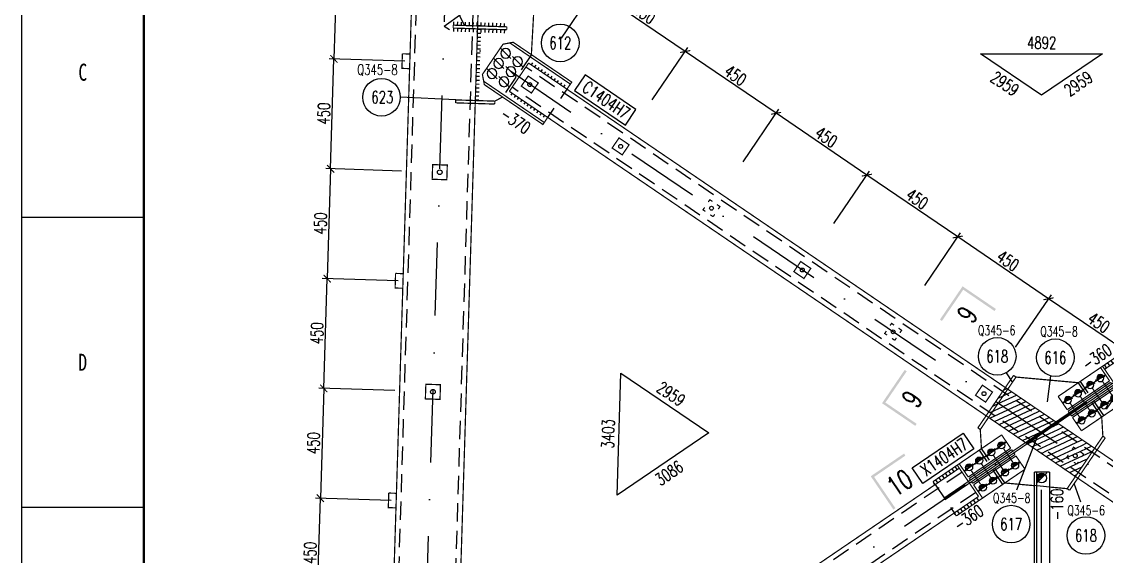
# Model space of a CAD drawing. Extents: x 6045 to 12501, y -14925 to -6998.
# Drawn here: x 6045.5 to 6267.5, y -7245.6 to -7136.2 of the extents above; entities that cross this region are included whole.
import ezdxf
from ezdxf.enums import TextEntityAlignment as Align

# ---------------------------------------------------------------- set-up
doc = ezdxf.new("R2010")
doc.units = 0
doc.header["$LTSCALE"] = 15
doc.header["$MEASUREMENT"] = 0
doc.linetypes.add('DASHDOTX2', pattern=[2, 1, -0.5, 0, -0.5])
doc.linetypes.add('DASHED2', pattern=[0.375, 0.25, -0.125])
doc.layers.get('0').update_dxf_attribs({"linetype": 'CONTINUOUS'})
doc.layers.get('DEFPOINTS').update_dxf_attribs({"linetype": 'CONTINUOUS'})
for name, color, linetype in [('1', 1, 'DASHED2'), ('2', 3, 'CONTINUOUS'), ('3', 1, 'CONTINUOUS'), ('4', 3, 'DASHDOTX2')]:
    doc.layers.add(name, color=color, linetype=linetype)
doc.styles.add('NCPE_BORDER', font='SIMFANG.TTF', dxfattribs={"width": 0.75, "height": 3.5})
doc.styles.get("Standard").update_dxf_attribs({"font": 'romans.shx', "width": 0.7, "bigfont": 'fs1.shx'})
doc.dimstyles.new('STANDARD$0', dxfattribs={"dimtxt": 2.5, "dimasz": 1.499, "dimexe": 1, "dimexo": 1, "dimgap": 0.5, "dimtad": 1, "dimdec": 0, "dimlfac": 20, "dimzin": 0, "dimdsep": 46, "dimtxsty": 'Standard', "dimblk": 'ARCHTICK', "dimcen": 0.09, "dimclrd": 4, "dimclre": 4, "dimclrt": 6, "dimadec": 0, "dimazin": 0, "dimtfac": 1, "dimtdec": 0, "dimtmove": 2, "dimatfit": 3, "dimldrblk": 'ARCHTICK', "dimfxl": 0, "dimtolj": 1, "dimtzin": 0, "dimarcsym": 0})

# ---------------------------------------------------------------- blocks, each defined once
blk = doc.blocks.new('TKA1')
at = {"color": 3}
for p, q in [((0, 415.8), (25, 415.8)), ((0, 356.4), (25, 356.4))]:
    blk.add_line(p, q, dxfattribs=at)
blk.add_lwpolyline([(0, 0), (0, 594), (841, 594), (841, 0), (0, 0)], dxfattribs=at)
at = {"color": 3, "lineweight": 50}
blk.add_lwpolyline([(25, 10), (25, 584), (831, 584), (831, 10), (25, 10)], dxfattribs=at)
at = {"color": 3, "style": 'NCPE_BORDER', "width": 0.75}
for s, p in [('C', (12.5, 445.5)), ('D', (12.5, 386.1))]:
    blk.add_text(s, height=3.5, dxfattribs=at).set_placement(p, align=Align.MIDDLE)
blk = doc.blocks.new('_ARCHTICK')
at = {"color": 0, "linetype": 'ByBlock', "const_width": 0.15}
blk.add_lwpolyline([(-0.5, -0.5), (0.5, 0.5)], dxfattribs=at)
blk = doc.blocks.new('*D49')
at = {"layer": '3', "color": 4, "lineweight": -2}
for p, q in [((6267.57, -7215.49), (6274.89, -7204.75)), ((6292.99, -7218.28), (6274.32, -7205.57)), ((6286.24, -7228.2), (6293.56, -7217.46))]:
    blk.add_line(p, q, dxfattribs=at)
at = {"layer": 'DEFPOINTS', "color": 0}
for p in [(6274.32, -7205.57), (6267.01, -7216.32), (6285.68, -7229.03)]:
    blk.add_point(p, dxfattribs=at)
at = {"layer": '3', "color": 4, "lineweight": -2, "xscale": 1.499, "yscale": 1.499, "zscale": 1.499}
for p, rotation in [((6274.32, -7205.57), 145.7581000000642), ((6292.99, -7218.28), 325.7581000000642)]:
    blk.add_blockref('_ARCHTICK', p, dxfattribs=dict(at, rotation=rotation))
at = {"layer": '3', "color": 6, "insert": (6284.64, -7210.48), "char_height": 2.5, "attachment_point": 5, "rotation": 325.7581}
blk.add_mtext('\\A1;450', dxfattribs=at)
blk = doc.blocks.new('M20X55')
blk.add_line((-0.212, -0.212), (0.212, 0.212))
blk.add_circle((0, 0), 0.2)
blk = doc.blocks.new('fdr')
at = {"const_width": 0.25}
for points in [[(6348.62, -6197.57), (6356.62, -6197.32)], [(6348.62, -6197.57), (6348.64, -6198.17)], [(6356.62, -6197.32), (6356.63, -6197.92)]]:
    blk.add_lwpolyline(points, dxfattribs=at)
blk.add_lwpolyline([(6348.64, -6198.17, 0.25, 0.25, 0), (6356.63, -6197.92, 0.25, 0.25, 0)], format="xyseb")
blk = doc.blocks.new('M16X50')
for p, q in [((-0.212, -0.212), (0.212, 0.212)), ((-0.141, -0.141), (0.141, 0.141))]:
    blk.add_line(p, q)
blk.add_circle((0, 0), 0.2)
for radius in [0.16, 0.12, 0.08, 0.04]:
    blk.add_arc((0, 0), radius, 225, 45)
blk = doc.blocks.new('3')
for p, q in [((9297.25, -5675.92), (9297.25, -5675.57)), ((9297.35, -5675.92), (9297.35, -5675.57)), ((9298, -5675.92), (9298, -5675.22)), ((9298.8, -5675.92), (9298.8, -5675.22)), ((9299.6, -5675.92), (9299.6, -5675.22)), ((9300.4, -5675.92), (9300.4, -5675.22)), ((9301.2, -5675.92), (9301.2, -5675.22)), ((9302, -5675.92), (9302, -5675.22)), ((9302.8, -5675.92), (9302.8, -5675.22)), ((9297.25, -5683.27), (9297.25, -5682.92)), ((9297.35, -5683.27), (9297.35, -5682.92)), ((9298, -5682.92), (9298, -5683.62)), ((9298.8, -5682.92), (9298.8, -5683.62)), ((9299.6, -5682.92), (9299.6, -5683.62)), ((9300.4, -5682.92), (9300.4, -5683.62)), ((9301.2, -5682.92), (9301.2, -5683.62)), ((9302, -5682.92), (9302, -5683.62)), ((9302.8, -5682.92), (9302.8, -5683.62))]:
    blk.add_line(p, q)
at = {"const_width": 0.25}
for points in [[(9314.3, -5675.17), (9297.3, -5675.17)], [(9297.3, -5675.92), (9297.3, -5675.17)], [(9303.8, -5678.46), (9303.8, -5675.17)], [(9314.3, -5675.17), (9314.3, -5678.46)], [(9314.3, -5678.46), (9303.8, -5678.46)], [(9305.05, -5681.09), (9305.05, -5677.75)], [(9307.55, -5681.09), (9307.55, -5677.75)], [(9310.55, -5681.09), (9310.55, -5677.75)], [(9313.05, -5681.09), (9313.05, -5677.75)], [(9297.3, -5679.62), (9297.3, -5679.22)], [(9297.3, -5679.22), (9321.38, -5679.22)], [(9321.3, -5679.62), (9297.3, -5679.62)], [(9303.8, -5678.82), (9314.3, -5678.82)], [(9303.8, -5678.82), (9303.8, -5679.22)], [(9303.8, -5680.02), (9303.8, -5679.62)], [(9314.3, -5680.02), (9303.8, -5680.02)], [(9303.8, -5680.38), (9303.8, -5683.67)], [(9314.3, -5680.38), (9303.8, -5680.38)], [(9314.3, -5678.82), (9314.3, -5679.22)], [(9314.3, -5680.02), (9314.3, -5679.62)], [(9314.3, -5680.38), (9314.3, -5683.67)], [(9297.3, -5683.68), (9297.3, -5682.92)], [(9314.3, -5683.67), (9297.3, -5683.67)]]:
    blk.add_lwpolyline(points, dxfattribs=at)
at = {"layer": '1'}
for p, q in [((9297.3, -5675.92), (9297.3, -5682.92)), ((9308.8, -5683.67), (9308.8, -5675.17)), ((9309.3, -5683.67), (9309.3, -5675.17))]:
    blk.add_line(p, q, dxfattribs=at)
at = {"layer": '4'}
for p, q in [((9303.8, -5676.92), (9314.3, -5676.92)), ((9303.8, -5681.92), (9314.3, -5681.92))]:
    blk.add_line(p, q, dxfattribs=at)
at = {"layer": '2', "color": 3, "xscale": 3.599999523163041, "yscale": 3.599999523163041, "zscale": 3.599999523163041, "rotation": 145.7580626071837}
for p in [(9305.05, -5676.92), (9307.55, -5676.92), (9310.55, -5676.92), (9313.05, -5676.92), (9305.05, -5681.92), (9307.55, -5681.92), (9310.55, -5681.92), (9313.05, -5681.92)]:
    blk.add_blockref('M16X50', p, dxfattribs=at)
blk = doc.blocks.new('jjf')
at = {"const_width": 0.25}
for points in [[(6251.95, -6268.03), (6244.63, -6278.78)], [(6252.44, -6268.37), (6245.13, -6279.12)], [(6252.44, -6268.37), (6251.95, -6268.03)], [(6244.63, -6278.78), (6245.13, -6279.12)]]:
    blk.add_lwpolyline(points, dxfattribs=at)
blk = doc.blocks.new('hd')
at = {"layer": '1', "const_width": 0.25}
for points in [[(6317.31, -6319.55), (6317.63, -6319.09), (6318.15, -6319.45)], [(6319.06, -6320.07), (6319.69, -6320.5), (6319.34, -6321.02)], [(6316.71, -6321.49), (6316.22, -6321.16), (6316.56, -6320.66)], [(6318.29, -6322.56), (6317.71, -6322.17)], [(6318.62, -6322.08), (6318.29, -6322.56)]]:
    blk.add_lwpolyline(points, dxfattribs=at)
at = {"layer": '2'}
blk.add_circle((6317.96, -6320.83), 0.4, dxfattribs=at)
blk = doc.blocks.new('*D69')
at = {"layer": '3', "color": 4, "lineweight": -2}
for p, q in [((6230.37, -7190.17), (6237.69, -7179.43)), ((6255.72, -7192.91), (6237.12, -7180.25)), ((6248.97, -7202.83), (6256.29, -7192.09))]:
    blk.add_line(p, q, dxfattribs=at)
at = {"layer": 'DEFPOINTS', "color": 0}
for p in [(6237.12, -7180.25), (6229.81, -7191), (6248.41, -7203.66)]:
    blk.add_point(p, dxfattribs=at)
at = {"layer": '3', "color": 4, "lineweight": -2, "xscale": 1.499, "yscale": 1.499, "zscale": 1.499}
for p, rotation in [((6237.12, -7180.25), 145.7581000000641), ((6255.72, -7192.91), 325.7581000000641)]:
    blk.add_blockref('_ARCHTICK', p, dxfattribs=dict(at, rotation=rotation))
at = {"layer": '3', "color": 6, "insert": (6247.41, -7185.14), "char_height": 2.5, "attachment_point": 5, "rotation": 325.7581}
blk.add_mtext('\\A1;450', dxfattribs=at)
blk = doc.blocks.new('*D70')
at = {"layer": '3', "color": 4, "lineweight": -2}
for p, q in [((6248.97, -7202.83), (6256.29, -7192.09)), ((6274.32, -7205.57), (6255.72, -7192.91)), ((6267.57, -7215.49), (6274.89, -7204.75))]:
    blk.add_line(p, q, dxfattribs=at)
at = {"layer": 'DEFPOINTS', "color": 0}
for p in [(6255.72, -7192.91), (6248.41, -7203.66), (6267.01, -7216.32)]:
    blk.add_point(p, dxfattribs=at)
at = {"layer": '3', "color": 4, "lineweight": -2, "xscale": 1.499, "yscale": 1.499, "zscale": 1.499}
for p, rotation in [((6255.72, -7192.91), 145.7581000000641), ((6274.32, -7205.57), 325.7581000000641)]:
    blk.add_blockref('_ARCHTICK', p, dxfattribs=dict(at, rotation=rotation))
at = {"layer": '3', "color": 6, "insert": (6266.01, -7197.8), "char_height": 2.5, "attachment_point": 5, "rotation": 325.7581}
blk.add_mtext('\\A1;450', dxfattribs=at)
blk = doc.blocks.new('*D71')
at = {"layer": '3', "color": 4, "lineweight": -2}
for p, q in [((6193.17, -7164.85), (6200.49, -7154.11)), ((6218.52, -7167.59), (6199.92, -7154.93)), ((6211.77, -7177.51), (6219.09, -7166.77))]:
    blk.add_line(p, q, dxfattribs=at)
at = {"layer": 'DEFPOINTS', "color": 0}
for p in [(6199.92, -7154.93), (6192.61, -7165.68), (6211.21, -7178.34)]:
    blk.add_point(p, dxfattribs=at)
at = {"layer": '3', "color": 4, "lineweight": -2, "xscale": 1.499, "yscale": 1.499, "zscale": 1.499}
for p, rotation in [((6199.92, -7154.93), 145.7581000000642), ((6218.52, -7167.59), 325.7581000000642)]:
    blk.add_blockref('_ARCHTICK', p, dxfattribs=dict(at, rotation=rotation))
at = {"layer": '3', "color": 6, "insert": (6210.21, -7159.82), "char_height": 2.5, "attachment_point": 5, "rotation": 325.7581}
blk.add_mtext('\\A1;450', dxfattribs=at)
blk = doc.blocks.new('*D72')
at = {"layer": '3', "color": 4, "lineweight": -2}
for p, q in [((6211.77, -7177.51), (6219.09, -7166.77)), ((6237.12, -7180.25), (6218.52, -7167.59)), ((6230.37, -7190.17), (6237.69, -7179.43))]:
    blk.add_line(p, q, dxfattribs=at)
at = {"layer": 'DEFPOINTS', "color": 0}
for p in [(6218.52, -7167.59), (6211.21, -7178.34), (6229.81, -7191)]:
    blk.add_point(p, dxfattribs=at)
at = {"layer": '3', "color": 4, "lineweight": -2, "xscale": 1.499, "yscale": 1.499, "zscale": 1.499}
for p, rotation in [((6218.52, -7167.59), 145.7581000000642), ((6237.12, -7180.25), 325.7581000000642)]:
    blk.add_blockref('_ARCHTICK', p, dxfattribs=dict(at, rotation=rotation))
at = {"layer": '3', "color": 6, "insert": (6228.81, -7172.48), "char_height": 2.5, "attachment_point": 5, "rotation": 325.7581}
blk.add_mtext('\\A1;450', dxfattribs=at)
blk = doc.blocks.new('*D73')
at = {"layer": '3', "color": 4, "lineweight": -2}
for p, q in [((6155.97, -7139.53), (6163.29, -7128.78)), ((6181.32, -7142.27), (6162.72, -7129.61)), ((6174.57, -7152.19), (6181.89, -7141.45))]:
    blk.add_line(p, q, dxfattribs=at)
at = {"layer": 'DEFPOINTS', "color": 0}
for p in [(6162.72, -7129.61), (6155.41, -7140.36), (6174.01, -7153.02)]:
    blk.add_point(p, dxfattribs=at)
at = {"layer": '3', "color": 4, "lineweight": -2, "xscale": 1.499, "yscale": 1.499, "zscale": 1.499}
for p, rotation in [((6162.72, -7129.61), 145.7581000000641), ((6181.32, -7142.27), 325.7581000000641)]:
    blk.add_blockref('_ARCHTICK', p, dxfattribs=dict(at, rotation=rotation))
at = {"layer": '3', "color": 6, "insert": (6173.01, -7134.5), "char_height": 2.5, "attachment_point": 5, "rotation": 325.7581}
blk.add_mtext('\\A1;450', dxfattribs=at)
blk = doc.blocks.new('*D74')
at = {"layer": '3', "color": 4, "lineweight": -2}
for p, q in [((6174.57, -7152.19), (6181.89, -7141.45)), ((6199.92, -7154.93), (6181.32, -7142.27)), ((6193.17, -7164.85), (6200.49, -7154.11))]:
    blk.add_line(p, q, dxfattribs=at)
at = {"layer": 'DEFPOINTS', "color": 0}
for p in [(6181.32, -7142.27), (6174.01, -7153.02), (6192.61, -7165.68)]:
    blk.add_point(p, dxfattribs=at)
at = {"layer": '3', "color": 4, "lineweight": -2, "xscale": 1.499, "yscale": 1.499, "zscale": 1.499}
for p, rotation in [((6181.32, -7142.27), 145.7581000000641), ((6199.92, -7154.93), 325.7581000000641)]:
    blk.add_blockref('_ARCHTICK', p, dxfattribs=dict(at, rotation=rotation))
at = {"layer": '3', "color": 6, "insert": (6191.61, -7147.16), "char_height": 2.5, "attachment_point": 5, "rotation": 325.7581}
blk.add_mtext('\\A1;450', dxfattribs=at)
blk = doc.blocks.new('JF')
for p, q in [((6346.65, -6182.34), (6346.62, -6181.64)), ((6347.45, -6182.31), (6347.42, -6181.61)), ((6348.25, -6182.29), (6348.22, -6181.59)), ((6349.05, -6182.26), (6349.02, -6181.56)), ((6349.85, -6182.24), (6349.82, -6181.54)), ((6350.64, -6182.21), (6350.62, -6181.51)), ((6351.44, -6182.19), (6351.42, -6181.49)), ((6352.24, -6182.17), (6352.22, -6181.47)), ((6353.04, -6182.14), (6353.02, -6181.44)), ((6353.04, -6182.14), (6353.02, -6181.44)), ((6353.84, -6182.12), (6353.82, -6181.42)), ((6354.64, -6182.09), (6354.62, -6181.39)), ((6355.44, -6182.07), (6355.42, -6181.37)), ((6356.24, -6182.04), (6356.22, -6181.34)), ((6357.04, -6182.02), (6357.02, -6181.32)), ((6346.67, -6182.94), (6346.69, -6183.64)), ((6347.46, -6182.91), (6347.49, -6183.61)), ((6348.26, -6182.89), (6348.29, -6183.59)), ((6349.06, -6182.86), (6349.09, -6183.56)), ((6349.86, -6182.84), (6349.89, -6183.54)), ((6350.66, -6182.81), (6350.68, -6183.51)), ((6351.46, -6182.79), (6351.48, -6183.49)), ((6352.26, -6182.76), (6352.28, -6183.46)), ((6353.06, -6182.74), (6353.08, -6183.44)), ((6353.06, -6182.74), (6353.08, -6183.44)), ((6353.86, -6182.72), (6353.88, -6183.41)), ((6354.66, -6182.69), (6354.68, -6183.39)), ((6355.46, -6182.67), (6355.48, -6183.37)), ((6356.26, -6182.64), (6356.28, -6183.34)), ((6357.06, -6182.62), (6357.08, -6183.32))]:
    blk.add_line(p, q)
at = {"const_width": 0.25}
for points in [[(6357.14, -6182.01), (6346.15, -6182.35)], [(6346.15, -6182.35), (6346.17, -6182.95)], [(6357.16, -6182.61), (6346.17, -6182.95)], [(6357.14, -6182.01), (6357.16, -6182.61)]]:
    blk.add_lwpolyline(points, dxfattribs=at)
blk = doc.blocks.new('NMH')
at = {"layer": '2', "const_width": 0.25}
for points in [[(4116.93, -5844.57), (4116.84, -5847.56), (4118.45, -5847.61)], [(4118.54, -5844.62), (4116.93, -5844.57)]]:
    blk.add_lwpolyline(points, dxfattribs=at)
blk = doc.blocks.new('jd1')
at = {"layer": '2', "const_width": 0.25}
blk.add_lwpolyline([(6438.11, 629.99), (6435.93, 627.93), (6437.99, 625.75), (6440.17, 627.82), (6438.11, 629.99)], dxfattribs=at)
at = {"layer": '2'}
blk.add_circle((6438.05, 627.87), 0.48, dxfattribs=at)
blk = doc.blocks.new('*D87')
at = {"color": 4, "lineweight": -2}
for p, q in [((6121.15, -7234.2), (6105.62, -7233.72)), ((6105.93, -7256.24), (6106.62, -7233.75)), ((6120.45, -7256.69), (6104.93, -7256.21))]:
    blk.add_line(p, q, dxfattribs=at)
at = {"layer": 'DEFPOINTS', "color": 0}
for p in [(6106.62, -7233.75), (6122.15, -7234.24), (6121.45, -7256.72)]:
    blk.add_point(p, dxfattribs=at)
at = {"color": 4, "lineweight": -2, "xscale": 1.499, "yscale": 1.499, "zscale": 1.499}
for p, rotation in [((6106.62, -7233.75), 88.22418340721545), ((6105.93, -7256.24), 268.2241834072155)]:
    blk.add_blockref('_ARCHTICK', p, dxfattribs=dict(at, rotation=rotation))
at = {"color": 6, "insert": (6104.53, -7244.94), "char_height": 2.5, "attachment_point": 5, "rotation": 88.2242}
blk.add_mtext('\\A1;450', dxfattribs=at)
blk = doc.blocks.new('*D88')
at = {"color": 4, "lineweight": -2}
for p, q in [((6121.85, -7211.72), (6106.32, -7211.23)), ((6107.32, -7211.27), (6106.62, -7233.75)), ((6121.15, -7234.2), (6105.62, -7233.72))]:
    blk.add_line(p, q, dxfattribs=at)
at = {"layer": 'DEFPOINTS', "color": 0}
for p in [(6122.85, -7211.75), (6106.62, -7233.75), (6122.15, -7234.24)]:
    blk.add_point(p, dxfattribs=at)
at = {"color": 4, "lineweight": -2, "xscale": 1.499, "yscale": 1.499, "zscale": 1.499}
for p, rotation in [((6107.32, -7211.27), 88.22418340720586), ((6106.62, -7233.75), 268.2241834072059)]:
    blk.add_blockref('_ARCHTICK', p, dxfattribs=dict(at, rotation=rotation))
at = {"color": 6, "insert": (6105.22, -7222.46), "char_height": 2.5, "attachment_point": 5, "rotation": 88.2242}
blk.add_mtext('\\A1;450', dxfattribs=at)
blk = doc.blocks.new('*D89')
at = {"color": 4, "lineweight": -2}
for p, q in [((6123.24, -7166.74), (6107.72, -7166.26)), ((6108.72, -7166.29), (6108.02, -7188.78)), ((6122.54, -7189.23), (6107.02, -7188.75))]:
    blk.add_line(p, q, dxfattribs=at)
at = {"layer": 'DEFPOINTS', "color": 0}
for p in [(6124.24, -7166.77), (6108.02, -7188.78), (6123.54, -7189.26)]:
    blk.add_point(p, dxfattribs=at)
at = {"color": 4, "lineweight": -2, "xscale": 1.499, "yscale": 1.499, "zscale": 1.499}
for p, rotation in [((6108.72, -7166.29), 88.22418340718963), ((6108.02, -7188.78), 268.2241834071896)]:
    blk.add_blockref('_ARCHTICK', p, dxfattribs=dict(at, rotation=rotation))
at = {"color": 6, "insert": (6106.62, -7177.48), "char_height": 2.5, "attachment_point": 5, "rotation": 88.2242}
blk.add_mtext('\\A1;450', dxfattribs=at)
blk = doc.blocks.new('*D90')
at = {"color": 4, "lineweight": -2}
for p, q in [((6122.54, -7189.23), (6107.02, -7188.75)), ((6107.32, -7211.27), (6108.02, -7188.78)), ((6121.85, -7211.72), (6106.32, -7211.23))]:
    blk.add_line(p, q, dxfattribs=at)
at = {"layer": 'DEFPOINTS', "color": 0}
for p in [(6108.02, -7188.78), (6123.54, -7189.26), (6122.85, -7211.75)]:
    blk.add_point(p, dxfattribs=at)
at = {"color": 4, "lineweight": -2, "xscale": 1.499, "yscale": 1.499, "zscale": 1.499}
for p, rotation in [((6108.02, -7188.78), 88.22418340719918), ((6107.32, -7211.27), 268.2241834071992)]:
    blk.add_blockref('_ARCHTICK', p, dxfattribs=dict(at, rotation=rotation))
at = {"color": 6, "insert": (6105.92, -7199.97), "char_height": 2.5, "attachment_point": 5, "rotation": 88.2242}
blk.add_mtext('\\A1;450', dxfattribs=at)
blk = doc.blocks.new('*D91')
at = {"color": 4, "lineweight": -2}
for p, q in [((6123.94, -7144.25), (6108.41, -7143.77)), ((6108.72, -7166.29), (6109.41, -7143.8)), ((6123.24, -7166.74), (6107.72, -7166.26))]:
    blk.add_line(p, q, dxfattribs=at)
at = {"layer": 'DEFPOINTS', "color": 0}
for p in [(6109.41, -7143.8), (6124.94, -7144.28), (6124.24, -7166.77)]:
    blk.add_point(p, dxfattribs=at)
at = {"color": 4, "lineweight": -2, "xscale": 1.499, "yscale": 1.499, "zscale": 1.499}
for p, rotation in [((6109.41, -7143.8), 88.22418340718636), ((6108.72, -7166.29), 268.2241834071863)]:
    blk.add_blockref('_ARCHTICK', p, dxfattribs=dict(at, rotation=rotation))
at = {"color": 6, "insert": (6107.31, -7154.99), "char_height": 2.5, "attachment_point": 5, "rotation": 88.2242}
blk.add_mtext('\\A1;450', dxfattribs=at)
blk = doc.blocks.new('*D92')
at = {"color": 4, "lineweight": -2}
for p, q in [((6124.63, -7121.76), (6109.11, -7121.28)), ((6110.11, -7121.31), (6109.41, -7143.8)), ((6123.94, -7144.25), (6108.41, -7143.77))]:
    blk.add_line(p, q, dxfattribs=at)
at = {"layer": 'DEFPOINTS', "color": 0}
for p in [(6125.63, -7121.79), (6109.41, -7143.8), (6124.94, -7144.28)]:
    blk.add_point(p, dxfattribs=at)
at = {"color": 4, "lineweight": -2, "xscale": 1.499, "yscale": 1.499, "zscale": 1.499}
for p, rotation in [((6110.11, -7121.31), 88.2241834071766), ((6109.41, -7143.8), 268.2241834071766)]:
    blk.add_blockref('_ARCHTICK', p, dxfattribs=dict(at, rotation=rotation))
at = {"color": 6, "insert": (6108.01, -7132.5), "char_height": 2.5, "attachment_point": 5, "rotation": 88.2242}
blk.add_mtext('\\A1;450', dxfattribs=at)

msp = doc.modelspace()

# ---------------------------------------------------------------- hatches: boundary and pattern name
h = msp.add_hatch()
h.set_pattern_fill('_USER', color=256, angle=25, style=0, pattern_type=0)
h.set_pattern_definition([(25, (17.6148, -954.8627), (-0.42261826, 0.90630779), [])])
h.paths.add_polyline_path([(6246.8032047, -7212.2451611), (6245.3966671, -7214.3115826), (6254.1123499, -7220.2440664), (6256.3335691, -7218.7321765)])
h.paths.add_polyline_path([(6247.3659869, -7211.4183469), (6246.8032047, -7212.2451611), (6256.3335691, -7218.7321765), (6257.2222948, -7218.1272585)])

# ---------------------------------------------------------------- linework, layer by layer
at = {"color": 3}
for p, q in [((6134.7251963, -7134.1342604), (6136.1129233, -7136.9468875)), ((6134.3486343, -7152.1873069), (6122.9828508, -7151.6404323))]:
    msp.add_line(p, q, dxfattribs=at)
for p, q in [((6138.824617, -7136.9221959), (6139.5242807, -7136.943893)), ((6138.750227, -7139.3210428), (6139.4498907, -7139.3427399)), ((6138.7750237, -7138.5214272), (6139.4746874, -7138.5431243)), ((6138.7998204, -7137.7218116), (6139.499484, -7137.7435086)), ((6138.675837, -7141.7198896), (6139.3755007, -7141.7415867)), ((6138.7006337, -7140.920274), (6139.4002974, -7140.9419711)), ((6138.7254304, -7140.1206584), (6139.425094, -7140.1423555)), ((6138.601447, -7144.1187364), (6139.3011107, -7144.1404335)), ((6138.6262437, -7143.3191208), (6139.3259074, -7143.3408179)), ((6138.6510404, -7142.5195052), (6139.350704, -7142.5412023)), ((6138.5518537, -7145.7179677), (6139.2515174, -7145.7396648)), ((6138.5766504, -7144.9183521), (6139.276314, -7144.9400491)), ((6149.8317923, -7145.0293701), (6150.1132923, -7144.6158701)), ((6150.4932923, -7145.4793701), (6150.7742923, -7145.0663701)), ((6151.1542923, -7145.9298701), (6151.4357923, -7145.5163701)), ((6151.8157923, -7146.3798701), (6152.0972923, -7145.9663701)), ((6138.4774637, -7148.1168145), (6139.1771274, -7148.1385116)), ((6138.5022604, -7147.3171989), (6139.201924, -7147.338896)), ((6138.527057, -7146.5175833), (6139.2267207, -7146.5392804)), ((6152.4772923, -7146.8298701), (6152.7582923, -7146.4168701)), ((6153.1382923, -7147.2798701), (6153.4197923, -7146.8668701)), ((6153.7997923, -7147.7303701), (6154.0812923, -7147.3168701)), ((6154.4612923, -7148.1803701), (6154.7422923, -7147.7668701)), ((6155.1222923, -7148.6303701), (6155.4037923, -7148.2173701)), ((6138.4030737, -7150.5156613), (6139.1027374, -7150.5373584)), ((6138.4278704, -7149.7160457), (6139.127534, -7149.7377428)), ((6138.452667, -7148.9164301), (6139.1523307, -7148.9381272)), ((6155.7837923, -7149.0808701), (6156.0652923, -7148.6673701)), ((6156.4452923, -7149.5308701), (6156.7262923, -7149.1173701)), ((6138.3534804, -7152.1148926), (6139.053144, -7152.1365896)), ((6138.378277, -7151.3152769), (6139.0779407, -7151.336974)), ((6145.8927923, -7150.8158701), (6145.6117923, -7151.2293701)), ((6146.5542923, -7151.2663701), (6146.2727923, -7151.6793701)), ((6147.2157923, -7151.7163701), (6146.9342923, -7152.1298701)), ((6147.8767923, -7152.1663701), (6147.5957923, -7152.5798701)), ((6148.5382923, -7152.6168701), (6148.2567923, -7153.0298701)), ((6149.1997923, -7153.0668701), (6148.9182923, -7153.4803701)), ((6149.8607923, -7153.5168701), (6149.5797923, -7153.9303701)), ((6150.5222923, -7153.9668701), (6150.2407923, -7154.3803701)), ((6151.1837923, -7154.4173701), (6150.9022923, -7154.8303701)), ((6151.8447923, -7154.8673701), (6151.5637923, -7155.2808701)), ((6152.5062923, -7155.3173701), (6152.2247923, -7155.7308701)), ((6247.0529963, -7208.0753955), (6248.3116546, -7210.0290145)), ((6256.0916155, -7208.6818885), (6255.4395668, -7214.0328398)), ((6245.3913859, -7213.2530255), (6246.4546745, -7212.7572059)), ((6246.4916312, -7211.6365948), (6247.2007958, -7211.305906)), ((6243.7587956, -7216.2210707), (6246.3955866, -7214.9915149)), ((6244.2911407, -7214.8694562), (6245.4335974, -7214.3367199)), ((6243.6660461, -7217.3676985), (6247.3575759, -7215.6463099)), ((6244.6280352, -7218.0224935), (6248.3195651, -7216.3011048)), ((6245.5900244, -7218.6772885), (6249.2815543, -7216.9558998)), ((6246.5520136, -7219.3320835), (6250.2435435, -7217.6106948)), ((6247.5140027, -7219.9868785), (6251.2055327, -7218.2654898)), ((6248.4759919, -7220.6416735), (6252.1675219, -7218.9202848)), ((6249.4379811, -7221.2964685), (6253.1295111, -7219.5750798)), ((6254.2239148, -7220.1681288), (6255.3498708, -7219.643087)), ((6255.0534896, -7220.8846697), (6257.689816, -7219.6553305)), ((6256.4812829, -7219.1155008), (6256.7278272, -7219.0005354)), ((6256.7278272, -7219.0005354), (6257.7824307, -7218.5087657)), ((6257.689816, -7219.6553305), (6258.7444218, -7219.1635598)), ((6249.2496209, -7232.0183478), (6253.3684161, -7221.2343226)), ((6250.3999702, -7221.9512635), (6254.0915004, -7220.2298747)), ((6252.4166894, -7222.1142298), (6255.0534896, -7220.8846697)), ((6253.3786776, -7222.7690253), (6256.0154788, -7221.5394647)), ((6256.0154788, -7221.5394647), (6258.6518048, -7220.3101257)), ((6256.977468, -7222.1942597), (6259.6137937, -7220.9649208)), ((6257.9394572, -7222.8490547), (6260.5757825, -7221.619716)), ((6258.6518048, -7220.3101257), (6259.7064128, -7219.8183539)), ((6259.6137937, -7220.9649208), (6260.6684039, -7220.473148)), ((6260.5757825, -7221.619716), (6261.630395, -7221.1279421)), ((6261.5377714, -7222.2745111), (6262.5923861, -7221.7827362)), ((6251.3621973, -7222.6059476), (6252.4166894, -7222.1142298)), ((6252.3241809, -7223.2607452), (6253.3786776, -7222.7690253)), ((6253.2861645, -7223.9155428), (6254.3406658, -7223.4238207)), ((6254.2481481, -7224.5703404), (6255.302654, -7224.0786162)), ((6254.3406658, -7223.4238207), (6256.977468, -7222.1942597)), ((6255.302654, -7224.0786162), (6257.9394572, -7222.8490547)), ((6256.2646422, -7224.7334116), (6258.9014464, -7223.5038496)), ((6258.9014464, -7223.5038496), (6261.5377714, -7222.2745111)), ((6259.8634356, -7224.1586446), (6262.4997602, -7222.9293063)), ((6261.1794274, -7224.6483655), (6263.461749, -7223.5841014)), ((6262.4997602, -7222.9293063), (6263.5543772, -7222.4375303)), ((6263.461749, -7223.5841014), (6264.5163682, -7223.0923244)), ((6264.4237379, -7224.2388966), (6264.7783968, -7224.0735165)), ((6255.2101317, -7225.225138), (6256.2646422, -7224.7334116)), ((6256.1721153, -7225.8799356), (6257.2266304, -7225.3882071)), ((6257.1340989, -7226.5347332), (6258.1886186, -7226.0430025)), ((6257.2266304, -7225.3882071), (6259.8634356, -7224.1586446)), ((6258.1886186, -7226.0430025), (6260.8254249, -7224.8134396)), ((6259.1506068, -7226.697798), (6261.7874141, -7225.4682346)), ((6260.112595, -7227.3525935), (6262.7494033, -7226.1230296)), ((6260.8254249, -7224.8134396), (6260.8584414, -7224.7980438)), ((6261.7874141, -7225.4682346), (6264.4237379, -7224.2388966)), ((6262.7494033, -7226.1230296), (6263.6781255, -7225.6899593)), ((6253.2896472, -7301.2005878), (6253.2896472, -7228.3647469)), ((6258.0960825, -7227.1895308), (6259.1506068, -7226.697798)), ((6259.0580661, -7227.8443284), (6260.112595, -7227.3525935)), ((6260.0200497, -7228.499126), (6261.0745832, -7228.0073889)), ((6261.0745832, -7228.0073889), (6262.5778543, -7227.3064021)), ((6262.3568932, -7234.5423696), (6260.9525599, -7230.7604771)), ((6260.9820333, -7229.1539236), (6261.4775831, -7228.9228449))]:
    msp.add_line(p, q)
for points, const_width in [([(6114.3571989, -7485.5151614), (6126.0480539, -7108.521319)], 0.25), ([(6139.6915539, -7108.944319), (6128.0006989, -7485.9381614)], 0.25), ([(6150.5224787, -7130.4012318), (6149.8245632, -7142.9074882)], 0.25), ([(6157.1064423, -7149.9810201), (6158.0911923, -7148.5343201), (6146.1044423, -7140.3753201), (6144.0204423, -7140.7713201), (6139.8002923, -7146.9713201), (6140.1962423, -7149.0553701), (6152.1829423, -7157.2143701), (6153.1676423, -7155.7676701)], 0.25), ([(6157.8098423, -7148.9476701), (6145.4097923, -7140.5073201)], 0.25), ([(6149.2532923, -7144.6353701), (6145.3142923, -7150.4223701)], 0.25), ([(6257.2222948, -7218.1272585), (6149.2530947, -7144.6356605)], 0.25), ([(6267.2002794, -7207.3430127), (6359.3266711, -7144.6353574)], 0.25), ([(6152.4642923, -7156.8010701), (6140.0642423, -7148.3606701)], 0.25), ([(6145.314078, -7150.4226849), (6251.0020765, -7222.3610979)], 0.25), ([(6143.9163626, -7151.5875484), (6142.345468, -7152.4352736)], 0.25), ([(6266.7784862, -7206.7233391), (6271.1393042, -7213.1299959)], 0.25), ([(6249.0539283, -7208.9384995), (6261.8184709, -7210.0994714)], 0.25), ([(6266.8399208, -7221.0448671), (6266.6012639, -7217.1260792)], 0.25), ([(6241.7391985, -7219.6849705), (6241.9784195, -7223.6039962)], 0.25), ([(6364.4066709, -7291.0842046), (6257.222117, -7218.1273795)], 0.25), ([(6251.0022787, -7222.3609602), (6360.4676503, -7296.8712349)], 0.25), ([(6237.4401976, -7227.5998025), (6144.1726336, -7291.0842194)], 0.25), ([(6237.0184044, -7226.9801289), (6241.3792224, -7233.3867856)], 0.25), ([(6252.7896472, -7301.2005878), (6252.7896472, -7228.3647469)], 0.3), ([(6252.7896472, -7228.3647469), (6255.9396472, -7228.3647469)], 0.3), ([(6255.9396472, -7228.3647469), (6255.9396472, -7301.2005878)], 0.3), ([(6252.7896472, -7231.1787947), (6246.761222, -7230.6305975)], 0.25), ([(6259.5251085, -7231.7912864), (6255.9396472, -7231.4652411)], 0.25), ([(6148.1116336, -7296.8712194), (6241.3792224, -7233.3867856)], 0.25)]:
    msp.add_lwpolyline(points, dxfattribs=dict(const_width=const_width))
for points in [[(6171.2373617, -7154.1655313), (6160.808832, -7147.0670982), (6158.640703, -7150.2523643), (6169.0692327, -7157.3507974)], [(6227.8090991, -7227.5460808), (6238.2376289, -7220.4476477), (6240.4057579, -7223.6329138), (6229.9772281, -7230.7313469)]]:
    msp.add_lwpolyline(points, close=True)
for centre in [(6155.7466125, -7140.5189576), (6119.1328508, -7151.6404323), (6245.2097553, -7204.6953122), (6257.1047808, -7204.9675923), (6248.058967, -7239.0548816), (6263.3746815, -7241.3861752)]:
    msp.add_circle(centre, 3.85)
for points in [[(6233.4737227, -7197.1755302), (6233.8870584, -7197.4568727), (6238.1158747, -7190.3554917), (6238.2478678, -7191.0501699)], [(6238.1158747, -7190.3554917), (6238.2478678, -7191.0501699), (6244.9359132, -7194.9976436), (6244.6545706, -7195.4109793)], [(6226.2617767, -7207.4771659), (6226.6751115, -7207.7585097), (6221.6196053, -7214.2971913), (6222.3142839, -7214.1652001)], [(6221.6196053, -7214.2971913), (6222.3142839, -7214.1652001), (6228.4396306, -7218.9393626), (6228.7209743, -7218.5260277)], [(6226.1303639, -7224.6117257), (6226.4116998, -7225.0250659), (6219.3102511, -7229.2537686), (6220.0049272, -7229.3857729)], [(6219.3102511, -7229.2537686), (6220.0049272, -7229.3857729), (6223.952294, -7236.0738814), (6224.3656342, -7235.7925454)]]:
    msp.add_trace(points)
at = {"layer": '1'}
for p, q in [((6115.3566992, -7485.5461497), (6127.0475543, -7108.5523073)), ((6127.0012974, -7485.9071762), (6138.6921534, -7108.9133338)), ((6149.8245632, -7142.9074882), (6143.9163626, -7151.5875484)), ((6363.8438854, -7291.9110235), (6148.6901419, -7145.4627251)), ((6361.0305225, -7296.0442887), (6145.8768556, -7149.5958777)), ((6157.1062923, -7149.9808701), (6155.8067923, -7151.8903701)), ((6153.1677923, -7155.7678701), (6154.4672923, -7153.8578701)), ((6238.0030732, -7228.4267463), (6144.735579, -7291.9112732)), ((6240.8164101, -7232.559935), (6147.5488649, -7296.0444252)), ((6255.9396472, -7231.4652411), (6252.7896472, -7231.1787947))]:
    msp.add_line(p, q, dxfattribs=at)
at = {"layer": '2', "const_width": 0.25}
for points in [[(6149.831341, -7150.7751851), (6147.764671, -7149.3684351), (6149.171391, -7147.3017851), (6151.238066, -7148.7085351), (6149.831341, -7150.7751851)], [(6168.4313684, -7163.4356448), (6166.3646984, -7162.0288948), (6167.7714184, -7159.9622448), (6169.8380934, -7161.3689948), (6168.4313684, -7163.4356448)], [(6205.6313684, -7188.7566448), (6203.5646984, -7187.3498948), (6204.9714184, -7185.2832448), (6207.0380934, -7186.6899948), (6205.6313684, -7188.7566448)], [(6242.8313684, -7214.0776448), (6240.7646984, -7212.6708948), (6242.1714184, -7210.6042448), (6244.2380934, -7212.0109948), (6242.8313684, -7214.0776448)]]:
    msp.add_lwpolyline(points, dxfattribs=at)
at = {"layer": '2'}
for centre in [(6149.501366, -7149.0384851), (6168.1013934, -7161.6989448), (6205.3013934, -7187.0199448), (6242.5013934, -7212.3409448)]:
    msp.add_circle(centre, 0.4, dxfattribs=at)
at = {"layer": '3'}
for p, q in [((6241.7896472, -7142.7307541), (6266.7896472, -7142.7307541)), ((6254.2896472, -7151.2387541), (6241.7896472, -7142.7307541)), ((6266.7896472, -7142.7307541), (6254.2896472, -7151.2387541)), ((6167.3846472, -7233.1225878), (6168.1596472, -7208.1345878)), ((6168.1596472, -7208.1345878), (6186.1276472, -7220.3650878)), ((6186.1276472, -7220.3650878), (6167.3846472, -7233.1225878))]:
    msp.add_line(p, q, dxfattribs=at)
at = {"layer": '4'}
for p, q in [((6119.8896472, -7527.3065878), (6132.9196514, -7107.1335957)), ((6163.7625917, -7114.5632108), (6131.990445, -7137.1191696)), ((6126.7151472, -7307.2005878), (6376.5896472, -7137.1190878)), ((6381.8641472, -7307.2005878), (6131.9896472, -7137.1190878)), ((6254.2896472, -7307.2005878), (6254.2896472, -7220.3647469))]:
    msp.add_line(p, q, dxfattribs=at)

# ---------------------------------------------------------------- block references
for name, p in [('TKA1', (6045.4681602, -7592.0093133)), ('hd', (-131.2541944, -853.531849)), ('hd', (-94.0541944, -878.852849)), ('jjf', (14.8936139, -953.01053)), ('hd', (-56.7852398, -904.2207203))]:
    msp.add_blockref(name, p)
at = {"xscale": -1}
for name, p in [('JF', (12490.9645343, -954.8627203)), ('fdr', (12490.9652118, -954.8627203))]:
    msp.add_blockref(name, p, dxfattribs=at)
at = {"color": 3}
for p in [(2006.4844901, -1298.1649357), (2005.0896794, -1343.1433138), (2003.6948165, -1388.1216904)]:
    msp.add_blockref('NMH', p, dxfattribs=at)
at = {"color": 0, "rotation": 44.7487440118984}
for p in [(2000.7760254, -12145.2782024), (1999.3811625, -12190.256579)]:
    msp.add_blockref('jd1', p, dxfattribs=at)
at = {"xscale": -1}
for name, p, rotation in [('3', (10764.1724676, 2719.6262332), 34.24193739280037), ('jjf', (14373.2838756, -10726.3203172), 291.516197547381)]:
    msp.add_blockref(name, p, dxfattribs=dict(at, rotation=rotation))
at = {"rotation": 34.24193739281658}
msp.add_blockref('3', (-4647.0853914, -7770.3520244), dxfattribs=at)
at = {"layer": '2'}
for name, p, xscale, yscale, zscale in [('M20X55', (6144.5572923, -7142.6488701), -5, 5, 5), ('M20X55', (6143.1503499, -7144.7158734), -5, 5, 5), ('M20X55', (6147.0372923, -7144.3368701), -5, 5, 5), ('M20X55', (6141.7437923, -7146.7818701), -5, 5, 5), ('M20X55', (6145.6303499, -7146.4038734), -5, 5, 5), ('M20X55', (6144.2237923, -7148.4703701), -5, 5, 5), ('M16X50', (6254.2896472, -7229.6147469), -4.999999735090471, -4.999999735090471, 4.999999735090471)]:
    msp.add_blockref(name, p, dxfattribs=dict(at, xscale=xscale, yscale=yscale, zscale=zscale))

# ---------------------------------------------------------------- texts
at = {"width": 0.7}
for s, p in [('612', (6155.7466125, -7140.5189576)), ('618', (6245.2097553, -7204.6953122)), ('616', (6257.1047808, -7204.9675923)), ('617', (6248.058967, -7239.0548816)), ('618', (6263.3746815, -7241.3861752))]:
    msp.add_text(s, height=2.5, dxfattribs=at).set_placement(p, align=Align.MIDDLE_CENTER)
for s, height, rotation, p in [('Q345-8', 2.15, 360, (6118.3171112, -7147.0750897)), ('C1404H7', 2.5, 325.757884195, (6164.4406398, -7153.248215)), ('-370', 2.5, 325.7581, (6145.8849135, -7157.5016181)), ('-360', 2.5, 34.2419, (6266.3071342, -7205.8519211)), ('X1404H7', 2.5, 34.242115805, (6235.0191546, -7226.3474189)), ('-360', 2.5, 34.2419, (6240.0378005, -7238.786258))]:
    msp.add_text(s, height=height, rotation=rotation, dxfattribs=at).set_placement(p, align=Align.CENTER)
msp.add_text('623', height=2.5, rotation=360, dxfattribs=at).set_placement((6119.3270928, -7151.624701), align=Align.MIDDLE_CENTER)
for s, rotation, p in [('9', 55.758279034, (6240.0717346, -7198.2558266)), ('9', 55.758171027, (6228.7449403, -7215.5416799)), ('10', 34.24080448, (6224.4049576, -7233.5886001))]:
    msp.add_text(s, height=4, rotation=rotation, dxfattribs=at).set_placement(p)
for s, p in [('Q345-6', (6245.0897958, -7200.3767135)), ('Q345-8', (6257.8683271, -7200.6008671)), ('Q345-8', (6248.1725924, -7234.6881565)), ('Q345-6', (6263.4197974, -7237.2317501))]:
    msp.add_text(s, height=2, dxfattribs=at).set_placement(p, align=Align.CENTER)
msp.add_text('-160', height=2.5, rotation=90, dxfattribs=at).set_placement((6257.4486201, -7235.020363), align=Align.MIDDLE)
at = {"layer": '3', "width": 0.7}
msp.add_text('4892', height=2.5, dxfattribs=at).set_placement((6254.2896472, -7141.7307541), align=Align.CENTER)
for s, rotation, p in [('2959', 325.7581, (6246.0701472, -7149.8782541)), ('2959', 34.2418, (6262.5091472, -7149.8782541)), ('2959', 325.7581, (6177.7066472, -7213.4230878)), ('3403', 88.2238, (6166.7726472, -7220.5975878)), ('3086', 34.2418, (6178.7256472, -7229.6370878))]:
    msp.add_text(s, height=2.5, rotation=rotation, dxfattribs=at).set_placement(p, align=Align.CENTER)

# ---------------------------------------------------------------- dimensions: what is measured, and where the dimension line sits
at = {"color": 3}
for base, p1, p2, angle, picture, middle in [((6109.412568, -7143.7976863), (6125.6342414, -7121.7898081), (6124.9368351, -7144.2789971), 88.224183407, '*D92', (6108.0120334, -7132.4988588)), ((6109.412568, -7143.7976863), (6124.2397416, -7166.7681959), (6124.9368351, -7144.2789971), 268.224183407, '*D91', (6107.3147835, -7154.9880527)), ((6108.0180682, -7188.7760741), (6124.2397416, -7166.7681959), (6123.5423353, -7189.257385), 88.224183407, '*D89', (6106.6175336, -7177.4772466)), ((6108.0180682, -7188.7760741), (6122.8452418, -7211.7465837), (6123.5423353, -7189.257385), 268.224183407, '*D90', (6105.9202837, -7199.9664405)), ((6106.6235684, -7233.7544619), (6122.8452418, -7211.7465837), (6122.1478355, -7234.2357728), 88.224183407, '*D88', (6105.2230338, -7222.4556344)), ((6106.6235684, -7233.7544619), (6121.450742, -7256.7249715), (6122.1478355, -7234.2357728), 268.224183407, '*D87', (6104.5257839, -7244.9448283))]:
    dim = msp.add_linear_dim(base=base, p1=p1, p2=p2, angle=angle, dimstyle='STANDARD$0', dxfattribs=at)
    dim.commit()
    dim.dimension.update_dxf_attribs({"geometry": picture, "text_midpoint": middle})
at = {"layer": '3'}
for base, p1, p2, picture, middle in [((6162.7247145, -7129.611554), (6174.0097084, -7153.0188448), (6155.4097084, -7140.3583448), '*D73', (6173.0094323, -7134.4951126)), ((6181.3247419, -7142.2720137), (6192.6097084, -7165.6793448), (6174.0097084, -7153.0188448), '*D74', (6191.6094597, -7147.1555723)), ((6199.9247145, -7154.932554), (6211.2097084, -7178.3398448), (6192.6097084, -7165.6793448), '*D71', (6210.2094323, -7159.8161126)), ((6218.5247419, -7167.5930137), (6229.8097084, -7191.0003448), (6211.2097084, -7178.3398448), '*D72', (6228.8094597, -7172.4765723)), ((6237.1247145, -7180.253554), (6248.4097084, -7203.6608448), (6229.8097084, -7191.0003448), '*D69', (6247.4094323, -7185.1371126)), ((6255.7247419, -7192.9140137), (6267.0097084, -7216.3213448), (6248.4097084, -7203.6608448), '*D70', (6266.0094597, -7197.7975723)), ((6274.3247442, -7205.5745103), (6285.6786631, -7229.0287162), (6267.0097084, -7216.3213448), '*D49', (6284.6439244, -7210.4815264))]:
    dim = msp.add_linear_dim(base=base, p1=p1, p2=p2, angle=325.7581, text='450', dimstyle='STANDARD$0', dxfattribs=at)
    dim.commit()
    dim.dimension.update_dxf_attribs({"geometry": picture, "text_midpoint": middle})

doc.saveas('drawing.dxf')
